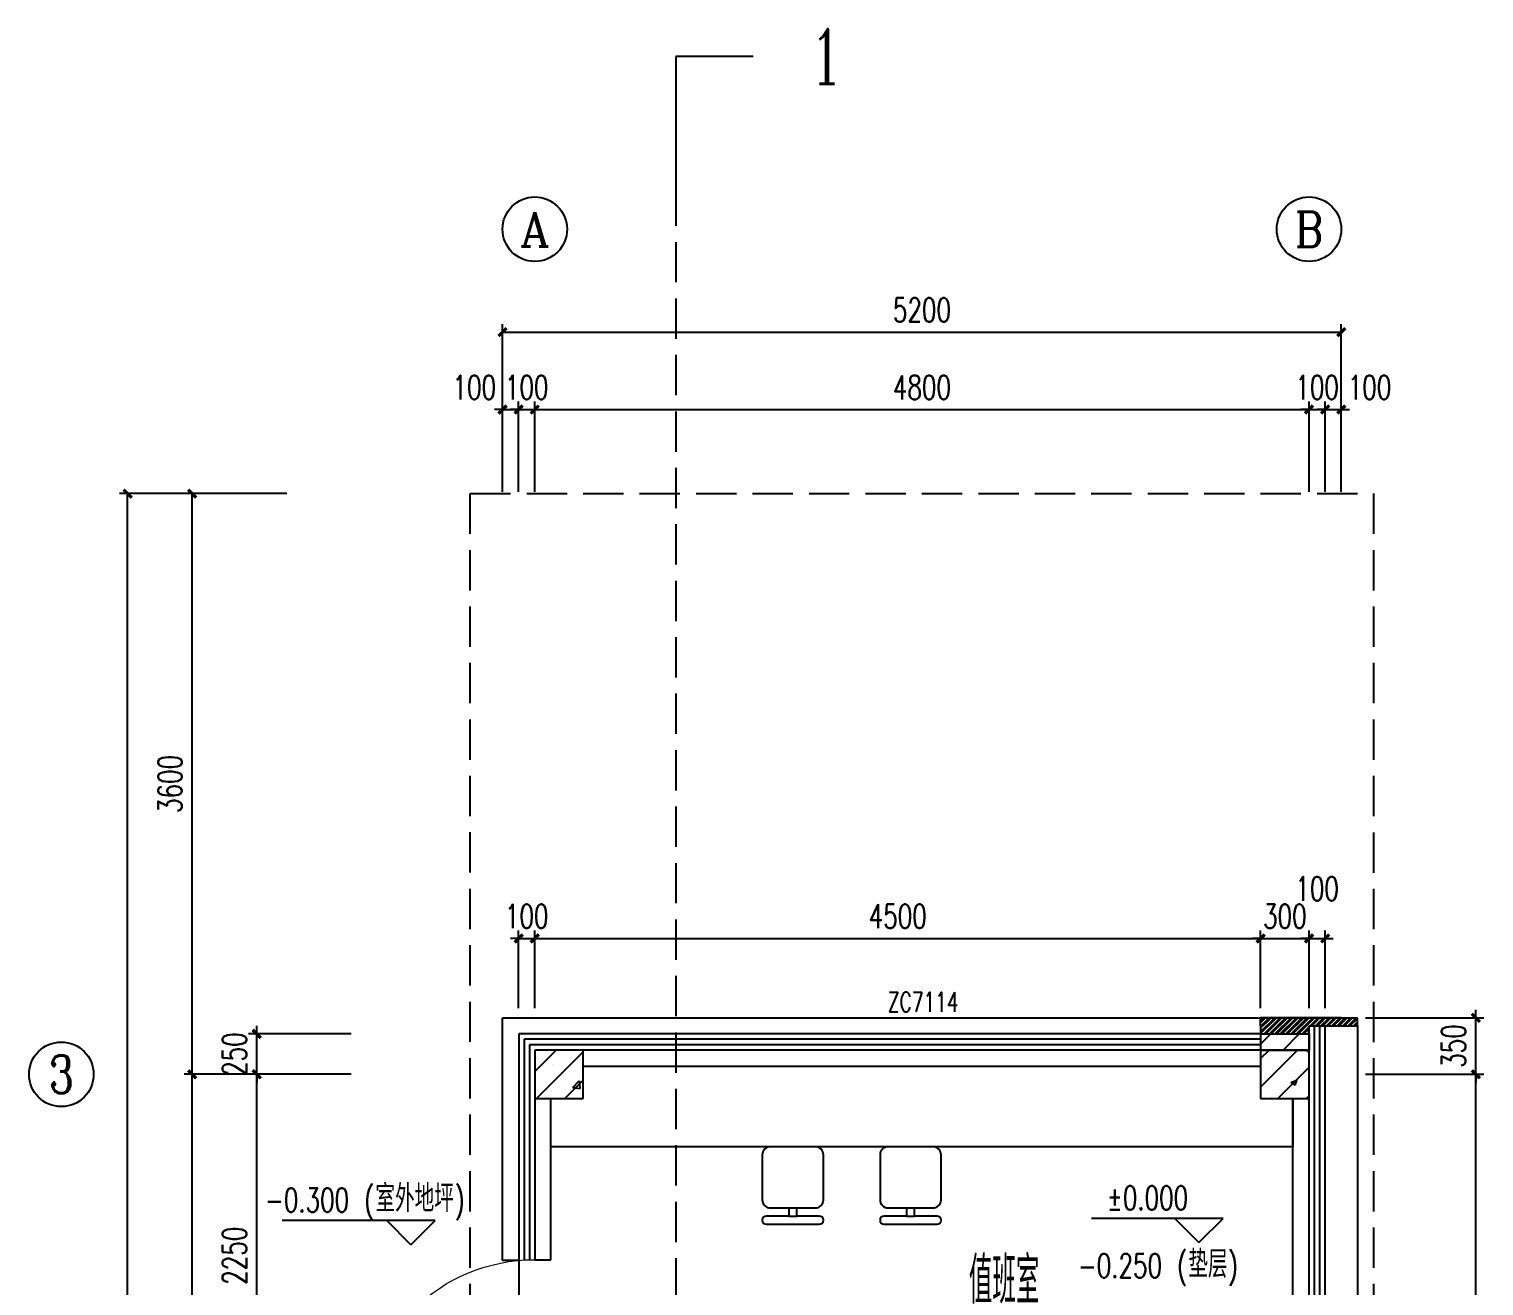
# Model space of a CAD drawing. Extents: x -474411 to 577939, y 0 to 1014176.
# Drawn here: x -115589 to -106570, y 718408 to 726200 of the extents above; entities that cross this region are included whole.
import ezdxf
from ezdxf.enums import TextEntityAlignment as Align

# ---------------------------------------------------------------- set-up
doc = ezdxf.new("R2010")
doc.units = 0
doc.header["$LTSCALE"] = 1000
doc.header["$MEASUREMENT"] = 0
doc.linetypes.add('DASH', pattern=[0.35, 0.25, -0.1])
doc.layers.get('Defpoints').update_dxf_attribs({"color": 210})
for name, color, linetype in [('A-AXIS-D', 1, 'Continuous'), ('A-AXIS-DP', 126, 'Continuous'), ('A-AXIS-ELEV', 4, 'Continuous'), ('A-AXIS-SYMB', 3, 'Continuous'), ('A-FURN', 55, 'Continuous'), ('A-HATCH-2', 251, 'Continuous'), ('A-LIN-V', 9, 'Continuous'), ('A-TEXT', 61, 'Continuous'), ('A-WINDOW', 140, 'Continuous'), ('AS-COLN', 6, 'Continuous'), ('AS-WALL', 40, 'Continuous'), ('PUB_HATCH', 8, 'Continuous'), ('PUB_TEXT', 7, 'Continuous')]:
    doc.layers.add(name, color=color, linetype=linetype)
doc.styles.add('124-SF$0$标准层住户$0$DIM_FONT', font='', dxfattribs={"width": 0.6})
doc.styles.add('_TCH_AXIS', font='COMPLEX', dxfattribs={"bigfont": 'GBCBIG'})
doc.styles.add('_TCH_DIM', font='SIMPLEX', dxfattribs={"bigfont": 'GBCBIG'})
doc.styles.add('_TCH_DIM_T3', font='SIMPLEX', dxfattribs={"width": 0.705882, "bigfont": 'GBCBIG'})
doc.styles.add('_TCH_LABEL', font='COMPLEX', dxfattribs={"bigfont": 'GBCBIG'})
doc.styles.add('_TCH_SPACE', font='SIMPLEX', dxfattribs={"height": 5, "bigfont": 'GBCBIG'})
doc.styles.get('124-SF$0$标准层住户$0$DIM_FONT').set_extended_font_data('NSimSun')
doc.dimstyles.new('_TCH_ARCH&&50', dxfattribs={"dimtxt": 148.75, "dimasz": 50, "dimexe": 50, "dimexo": 50, "dimgap": 63.125, "dimtad": 1, "dimdec": 0, "dimzin": 0, "dimdsep": 46, "dimtxsty": '_TCH_DIM_T3', "dimblk": 'ARCHTICK', "dimcen": 0.09, "dimclrt": 7, "dimazin": 2, "dimtfac": 1, "dimtdec": 0, "dimtix": 1, "dimtmove": 2, "dimatfit": 3, "dimfxl": 0, "dimtolj": 1, "dimtzin": 0, "dimarcsym": 0})

# ---------------------------------------------------------------- blocks, each defined once
blk = doc.blocks.new('_ArchTick')
at = {"color": 0, "linetype": 'ByBlock', "const_width": 0.4}
blk.add_lwpolyline([(-0.5, -0.5), (0.5, 0.5)], dxfattribs=at)
blk = doc.blocks.new('42342343')
at = {"color": 8, "lineweight": 13, "extrusion": (0, 0, -1)}
blk.add_ellipse((-112454.8, 615747.8), major_axis=(-758.4, 758.4), ratio=1, start_param=5.523431, end_param=7.068583, dxfattribs=at)
at = {"layer": 'A-AXIS-DP', "color": 8}
for p, q in [((-112554.2, 618812.3), (-112604.2, 618812.3)), ((-112554.2, 618380.3), (-112554.2, 618862.3)), ((-112554.2, 618812.3), (-112454.2, 618812.3)), ((-112454.2, 618380.3), (-112454.2, 618862.3)), ((-112454.2, 618380.3), (-112454.2, 618862.3)), ((-112454.2, 618812.3), (-107954.2, 618812.3)), ((-112454.2, 618812.3), (-112404.2, 618812.3)), ((-107954.2, 618812.3), (-108004.2, 618812.3)), ((-107954.2, 618380.3), (-107954.2, 618862.3)), ((-107954.2, 618380.3), (-107954.2, 618862.3)), ((-107954.2, 618812.3), (-107654.2, 618812.3)), ((-107654.2, 618812.3), (-107704.2, 618812.3)), ((-107654.2, 618380.3), (-107654.2, 618862.3)), ((-107654.2, 618380.3), (-107654.2, 618862.3)), ((-107654.2, 618812.3), (-107554.2, 618812.3)), ((-107654.2, 618812.3), (-107604.2, 618812.3)), ((-107554.2, 618380.3), (-107554.2, 618862.3)), ((-107554.2, 618812.3), (-107504.2, 618812.3)), ((-106620.2, 618320.3), (-106620.2, 618370.3)), ((-114178.2, 618220.3), (-114178.2, 618270.3)), ((-107304.2, 618320.3), (-106570.2, 618320.3)), ((-106620.2, 617970), (-106620.2, 618320.3)), ((-113592.2, 618220.3), (-114228.2, 618220.3)), ((-114178.2, 617970), (-114178.2, 618220.3)), ((-113592.2, 617970), (-114228.2, 617970)), ((-113592.2, 617970), (-114228.2, 617970)), ((-114178.2, 615720.3), (-114178.2, 617970)), ((-114178.2, 617970), (-114178.2, 617920)), ((-107304.2, 617970), (-106570.2, 617970)), ((-107304.2, 617970), (-106570.2, 617970)), ((-106620.2, 613920.3), (-106620.2, 617970)), ((-106620.2, 617970), (-106620.2, 617920))]:
    blk.add_line(p, q, dxfattribs=at)
at = {"layer": 'A-AXIS-ELEV', "color": 8}
for p, q in [((-113072.2, 617063.5), (-114021.3, 617063.5)), ((-113222.2, 616913.5), (-113372.2, 617063.5)), ((-113222.2, 616913.5), (-113072.2, 617063.5)), ((-108186.6, 617076.7), (-109002.6, 617076.7)), ((-108336.6, 616926.7), (-108486.6, 617076.7)), ((-108336.6, 616926.7), (-108186.6, 617076.7))]:
    blk.add_line(p, q, dxfattribs=at)
at = {"layer": 'A-AXIS-SYMB', "color": 8}
for p, q in [((-111100, 624280), (-111580, 624280)), ((-111580, 624280), (-111580, 623480))]:
    blk.add_line(p, q, dxfattribs=at)
at = {"layer": 'A-AXIS-SYMB', "color": 8, "linetype": 'DASH'}
blk.add_line((-111580, 623480), (-111580, 605820), dxfattribs=at)
at = {"layer": 'A-FURN', "color": 8}
for p, q in [((-112154.2, 617820.3), (-112154.2, 618020.3)), ((-112154.2, 618020.3), (-107954.2, 618020.3)), ((-107954.2, 618020.3), (-107954.2, 617820.3)), ((-112353.9, 617520.3), (-112353.9, 617820.3)), ((-112353.9, 617820.3), (-112154.2, 617820.3)), ((-107954.2, 617820.3), (-107754.1, 617820.3)), ((-107754.1, 617820.3), (-107754.2, 617520.3)), ((-107754.2, 617520.3), (-112353.9, 617520.3)), ((-107754.2, 617520.3), (-107754.2, 617520.3)), ((-110879.8, 617141.3), (-110829.2, 617141.3)), ((-110879.8, 617090.8), (-110829.2, 617090.8)), ((-110149.8, 617141.3), (-110099.2, 617141.3)), ((-110149.8, 617090.8), (-110099.2, 617090.8))]:
    blk.add_line(p, q, dxfattribs=at)
for points in [[(-110829.2, 617090.8), (-110829.2, 617141.3), (-110715.5, 617141.3, 0.414214), (-110665, 617191.9), (-110665, 617469.8, 0.414214), (-110715.5, 617520.3), (-110993.5, 617520.3, 0.414214), (-111044, 617469.8), (-111044, 617191.9, 0.414214), (-110993.5, 617141.3), (-110879.8, 617141.3), (-110879.8, 617090.8), (-111018.8, 617090.8, 1), (-111018.8, 617040.3), (-110690.3, 617040.3, 1), (-110690.3, 617090.8)], [(-110099.2, 617090.8), (-110099.2, 617141.3), (-109985.5, 617141.3, 0.414214), (-109935, 617191.9), (-109935, 617469.8, 0.414214), (-109985.5, 617520.3), (-110263.5, 617520.3, 0.414214), (-110314, 617469.8), (-110314, 617191.9, 0.414214), (-110263.5, 617141.3), (-110149.8, 617141.3), (-110149.8, 617090.8), (-110288.8, 617090.8, 1), (-110288.8, 617040.3), (-109960.3, 617040.3, 1), (-109960.3, 617090.8)]]:
    blk.add_lwpolyline(points, format="xyb", close=True, dxfattribs=at)
at = {"layer": 'A-HATCH-2', "color": 8, "linetype": 'Continuous'}
for p, q in [((-107954.2, 618300.6), (-107934.4, 618320.3)), ((-107954.2, 618266.9), (-107900.7, 618320.3)), ((-107954.2, 618233.2), (-107867, 618320.3)), ((-107954.2, 618289.3), (-107923.2, 618320.3)), ((-107954.2, 618255.6), (-107889.5, 618320.3)), ((-107954.2, 618222), (-107855.8, 618320.3)), ((-107933.4, 618220.3), (-107833.4, 618320.3)), ((-107922.1, 618220.3), (-107822.1, 618320.3)), ((-107899.7, 618220.3), (-107799.7, 618320.3)), ((-107888.5, 618220.3), (-107788.5, 618320.3)), ((-107866, 618220.3), (-107766, 618320.3)), ((-107854.8, 618220.3), (-107754.8, 618320.3)), ((-107832.3, 618220.3), (-107732.3, 618320.3)), ((-107821.1, 618220.3), (-107721.1, 618320.3)), ((-107798.7, 618220.3), (-107698.7, 618320.3)), ((-107787.4, 618220.3), (-107687.4, 618320.3)), ((-107765, 618220.3), (-107665, 618320.3)), ((-107753.8, 618220.3), (-107653.8, 618320.3)), ((-107731.3, 618220.3), (-107631.3, 618320.3)), ((-107720.1, 618220.3), (-107620.1, 618320.3)), ((-107697.6, 618220.3), (-107654.2, 618263.8)), ((-107647.6, 618270.3), (-107597.6, 618320.3)), ((-107636.4, 618270.3), (-107586.4, 618320.3)), ((-107614, 618270.3), (-107564, 618320.3)), ((-107602.7, 618270.3), (-107552.7, 618320.3)), ((-107580.3, 618270.3), (-107530.3, 618320.3)), ((-107569.1, 618270.3), (-107519.1, 618320.3)), ((-107546.6, 618270.3), (-107496.6, 618320.3)), ((-107535.4, 618270.3), (-107485.4, 618320.3)), ((-107512.9, 618270.3), (-107462.9, 618320.3)), ((-107501.7, 618270.3), (-107451.7, 618320.3)), ((-107479.3, 618270.3), (-107429.3, 618320.3)), ((-107468, 618270.3), (-107418, 618320.3)), ((-107445.6, 618270.3), (-107395.6, 618320.3)), ((-107434.4, 618270.3), (-107384.4, 618320.3)), ((-107411.9, 618270.3), (-107361.9, 618320.3)), ((-107400.7, 618270.3), (-107354.2, 618316.8)), ((-107378.2, 618270.3), (-107354.2, 618294.4)), ((-107367, 618270.3), (-107354.2, 618283.2)), ((-107686.4, 618220.3), (-107654.2, 618252.6)), ((-107664, 618220.3), (-107654.2, 618230.1))]:
    blk.add_line(p, q, dxfattribs=at)
at = {"layer": 'A-LIN-V', "color": 8}
for p, q in [((-112653.9, 616815.8), (-112653.9, 618320.3)), ((-112653.9, 618320.3), (-107454.2, 618320.3)), ((-107454.2, 618320.3), (-107954.2, 618320.3)), ((-107354.2, 618270.3), (-107354.2, 612270.3)), ((-112553.9, 616815.8), (-112653.9, 616815.8))]:
    blk.add_line(p, q, dxfattribs=at)
at = {"layer": 'A-LIN-V', "color": 8, "ltscale": 500}
for p, q in [((-112154.2, 618020.3), (-107954.2, 618020.3)), ((-112353.9, 616820.3), (-112353.9, 617820.3)), ((-107754.1, 615720.3), (-107754.1, 617820.3))]:
    blk.add_line(p, q, dxfattribs=at)
at = {"layer": 'A-WINDOW', "color": 8}
for p, q in [((-107954.2, 618320.3), (-107354.2, 618320.3)), ((-107954.2, 618270.3), (-107954.2, 618320.3)), ((-107954.2, 618270.3), (-107954.2, 618220.3)), ((-107654.2, 618270.3), (-107354.2, 618270.3)), ((-107654.2, 612270.3), (-107654.2, 618270.3)), ((-107654.2, 618220.3), (-107654.2, 618270.3)), ((-107621.2, 612270.3), (-107621.2, 618270.3)), ((-107587.2, 612270.3), (-107587.2, 618270.3)), ((-107554.2, 612270.3), (-107554.2, 618270.3)), ((-107354.2, 618270.3), (-107354.2, 618320.3)), ((-107954.2, 618220.3), (-112553.9, 618220.3)), ((-112553.9, 618220.3), (-112553.9, 615720.3)), ((-107954.2, 618187.3), (-112520.9, 618187.3)), ((-112520.9, 618187.3), (-112520.9, 616820.3)), ((-107954.2, 618220.3), (-107654.2, 618220.3)), ((-107954.2, 618153.3), (-112486.9, 618153.3)), ((-112486.9, 618153.3), (-112486.9, 616820.3)), ((-107654.2, 618120.3), (-112453.9, 618120.3)), ((-112453.9, 618120.3), (-112453.9, 616820.3))]:
    blk.add_line(p, q, dxfattribs=at)
at = {"layer": 'AS-COLN', "color": 8}
for p, q in [((-112454.2, 618120.3), (-112454.2, 617820.3)), ((-112154.2, 618120.3), (-112454.2, 618120.3)), ((-112154.2, 617820.3), (-112154.2, 618120.3)), ((-107954.2, 618120.3), (-107954.2, 617820.3)), ((-107654.2, 618120.3), (-107954.2, 618120.3)), ((-107654.2, 617820.3), (-107654.2, 618120.3)), ((-112454.2, 617820.3), (-112154.2, 617820.3)), ((-107954.2, 617820.3), (-107654.2, 617820.3))]:
    blk.add_line(p, q, dxfattribs=at)
at = {"layer": 'AS-COLN', "color": 8, "ltscale": 500}
blk.add_line((-112453.9, 616820.3), (-112353.9, 616820.3), dxfattribs=at)
at = {"layer": 'AS-WALL', "color": 8, "linetype": 'DASH'}
for p, q in [((-112854.2, 607320.3), (-112854.2, 621570)), ((-112854.2, 621570), (-107254.2, 621570)), ((-107254.2, 621570), (-107254.2, 607320.3))]:
    blk.add_line(p, q, dxfattribs=at)
at = {"layer": 'AS-WALL', "color": 8}
for p, q in [((-107954.2, 618220.3), (-107654.2, 618220.3)), ((-107954.2, 618220.3), (-107954.2, 618120.3)), ((-107654.2, 618220.3), (-107654.2, 618120.3)), ((-107954.2, 618120.3), (-107654.2, 618120.3))]:
    blk.add_line(p, q, dxfattribs=at)
at = {"layer": 'PUB_HATCH', "color": 8, "linetype": 'Continuous'}
for p, q in [((-107954.2, 618157.7), (-107891.6, 618220.3)), ((-107814.8, 618120.3), (-107714.8, 618220.3)), ((-112454.2, 617987.1), (-112321, 618120.3)), ((-112444.2, 617820.3), (-112154.2, 618110.3)), ((-112229.5, 618074.1), (-112229.5, 618074.1)), ((-107954.2, 618067.7), (-107901.5, 618120.3)), ((-107954.2, 617890.9), (-107724.8, 618120.3)), ((-107897.4, 618104.8), (-107897.4, 618104.8)), ((-107797.4, 618084.9), (-107797.4, 618084.9)), ((-107667.6, 618113.3), (-107661.7, 618120.3)), ((-107667.6, 618113.3), (-107654.2, 618112.1)), ((-112432.3, 618021.1), (-112432.3, 618021.1)), ((-112398.1, 618057.2), (-112398.1, 618057.2)), ((-112344.9, 618030.2), (-112344.9, 618030.2)), ((-112165.4, 618009.8), (-112165.4, 618009.8)), ((-107905.9, 618065.1), (-107905.9, 618065.1)), ((-107848, 617820.3), (-107654.2, 618014.2)), ((-107755.5, 617992.6), (-107755.5, 617992.6)), ((-112326.8, 617953.9), (-112326.8, 617953.9)), ((-112278.3, 617947.4), (-112278.3, 617947.4)), ((-112267.4, 617820.3), (-112154.2, 617933.6)), ((-112217.5, 617888.1), (-112178.5, 617928.7)), ((-112172.5, 617881.2), (-112178, 617928.6)), ((-107766.2, 617919.4), (-107731.2, 617932.8)), ((-107766.2, 617919.4), (-107741.3, 617902.6)), ((-107740.8, 617902.7), (-107730.7, 617932.9)), ((-107713.2, 617949.1), (-107713.2, 617949.1)), ((-112361.1, 617876.9), (-112361.1, 617876.9)), ((-112351, 617863.7), (-112351, 617863.7)), ((-112235.9, 617893.4), (-112235.9, 617893.4)), ((-112217.5, 617888.1), (-112173, 617881.2)), ((-107894.8, 617829.4), (-107894.8, 617829.4)), ((-107761.5, 617826.1), (-107761.5, 617826.1)), ((-107714.9, 617890.1), (-107714.9, 617890.1)), ((-107671.2, 617820.3), (-107654.2, 617837.4))]:
    blk.add_line(p, q, dxfattribs=at)
at = {"layer": 'A-AXIS-DP', "color": 8, "xscale": 50, "yscale": 50, "zscale": 50}
for p in [(-112554.2, 618812.3), (-107954.2, 618812.3), (-107954.2, 618812.3), (-107654.2, 618812.3)]:
    blk.add_blockref('_ArchTick', p, dxfattribs=at)
for p, rotation in [((-112454.2, 618812.3), 180), ((-112454.2, 618812.3), 180), ((-107654.2, 618812.3), 180), ((-107554.2, 618812.3), 180), ((-106620.2, 618320.3), 270), ((-114178.2, 618220.3), 270), ((-114178.2, 617970), 90), ((-114178.2, 617970), 90), ((-106620.2, 617970), 90), ((-106620.2, 617970), 90)]:
    blk.add_blockref('_ArchTick', p, dxfattribs=dict(at, rotation=rotation))
at = {"color": 8, "style": '124-SF$0$标准层住户$0$DIM_FONT', "text_generation_flag": 4, "width": 0.8, "flags": 9}
for tag, p in [('XSIZE', (-112299.8, 613649.6)), ('YSIZE', (-112299.2, 613649.6))]:
    blk.add_attdef(tag, p, '', height=0.5, rotation=180, dxfattribs=at)
at = {"layer": 'A-AXIS-DP', "color": 8, "char_height": 148.75, "attachment_point": 5, "style": '_TCH_DIM_T3'}
for s, insert in [('\\A1;100', (-107604.2, 619120)), ('\\A1;100', (-112504.2, 618949.8)), ('\\A1;4500', (-110204.2, 618949.8)), ('\\A1;300', (-107804.2, 618949.8))]:
    blk.add_mtext(s, dxfattribs=dict(at, insert=insert))
at = {"layer": 'A-AXIS-DP', "color": 8, "char_height": 148.75, "attachment_point": 5, "rotation": 90, "style": '_TCH_DIM_T3'}
for s, insert in [('\\A1;350', (-106757.7, 618145.2)), ('\\A1;250', (-114315.7, 618095.2)), ('\\A1;2250', (-114315.7, 616845.2))]:
    blk.add_mtext(s, dxfattribs=dict(at, insert=insert))
at = {"layer": 'A-TEXT', "color": 8, "style": '_TCH_SPACE', "width": 0.7}
for s, height, p in [('ZC7114', 120.57, (-110265.3, 618358.1)), ('值班室', 289.36, (-109763.3, 616547.4))]:
    blk.add_text(s, height=height, dxfattribs=at).set_placement(p)
at = {"layer": 'PUB_TEXT', "color": 8, "width": 0.705882}
for s, height, style, p in [('1', 340, '_TCH_LABEL', (-110751.4, 624110)), ('-0.300', 148.75, '_TCH_DIM', (-114127, 617116)), ('(', 148.8, '_TCH_DIM', (-113512, 617116)), (')', 148.8, '_TCH_DIM', (-112950.5, 617116)), ('%%P0.000', 148.75, '_TCH_DIM', (-108907.6, 617129.2))]:
    blk.add_text(s, height=height, dxfattribs=dict(at, style=style)).set_placement(p)
at = {"layer": 'PUB_TEXT', "color": 8, "style": '_TCH_DIM'}
blk.add_text('室外地坪', height=168.79, dxfattribs=at).set_placement((-113442, 617116))
blk = doc.blocks.new('*D700')
at = {"layer": 'A-AXIS-D', "color": 0, "lineweight": -2}
for p, q in [((-113992.2, 719720), (-114628.2, 719720)), ((-114578.2, 715670.3), (-114578.2, 719720)), ((-113992.2, 715670.3), (-114628.2, 715670.3))]:
    blk.add_line(p, q, dxfattribs=at)
at = {"layer": 'Defpoints', "color": 0}
for p in [(-114578.2, 719720), (-113942.2, 719720), (-113942.2, 715670.3)]:
    blk.add_point(p, dxfattribs=at)
at = {"layer": 'A-AXIS-D', "color": 0, "lineweight": -2, "xscale": 50, "yscale": 50, "zscale": 50}
for p, rotation in [((-114578.2, 719720), 90), ((-114578.2, 715670.3), 270)]:
    blk.add_blockref('_ArchTick', p, dxfattribs=dict(at, rotation=rotation))
at = {"layer": 'A-AXIS-D', "color": 7, "insert": (-114715.7, 717695.2), "char_height": 148.75, "attachment_point": 5, "rotation": 90, "style": '_TCH_DIM_T3'}
blk.add_mtext('\\A1;4050', dxfattribs=at)
blk = doc.blocks.new('*D701')
at = {"layer": 'A-AXIS-D', "color": 0, "lineweight": -2}
for p, q in [((-113992.2, 723320), (-114628.2, 723320)), ((-114578.2, 719720), (-114578.2, 723320)), ((-113992.2, 719720), (-114628.2, 719720))]:
    blk.add_line(p, q, dxfattribs=at)
at = {"layer": 'Defpoints', "color": 0}
for p in [(-114578.2, 723320), (-113942.2, 723320), (-113942.2, 719720)]:
    blk.add_point(p, dxfattribs=at)
at = {"layer": 'A-AXIS-D', "color": 0, "lineweight": -2, "xscale": 50, "yscale": 50, "zscale": 50}
for p, rotation in [((-114578.2, 723320), 90), ((-114578.2, 719720), 270)]:
    blk.add_blockref('_ArchTick', p, dxfattribs=dict(at, rotation=rotation))
at = {"layer": 'A-AXIS-D', "color": 7, "insert": (-114715.7, 721520), "char_height": 148.75, "attachment_point": 5, "rotation": 90, "style": '_TCH_DIM_T3'}
blk.add_mtext('\\A1;3600', dxfattribs=at)
blk = doc.blocks.new('*D706')
at = {"layer": 'A-AXIS-D', "color": 0, "lineweight": -2}
for p, q in [((-113992.2, 723320), (-115028.2, 723320)), ((-114978.2, 709070.3), (-114978.2, 723320)), ((-113992.2, 709070.3), (-115028.2, 709070.3))]:
    blk.add_line(p, q, dxfattribs=at)
at = {"layer": 'Defpoints', "color": 0}
for p in [(-114978.2, 723320), (-113942.2, 723320), (-113942.2, 709070.3)]:
    blk.add_point(p, dxfattribs=at)
at = {"layer": 'A-AXIS-D', "color": 0, "lineweight": -2, "xscale": 50, "yscale": 50, "zscale": 50}
for p, rotation in [((-114978.2, 723320), 90), ((-114978.2, 709070.3), 270)]:
    blk.add_blockref('_ArchTick', p, dxfattribs=dict(at, rotation=rotation))
at = {"layer": 'A-AXIS-D', "color": 7, "insert": (-115115.7, 716195.2), "char_height": 148.75, "attachment_point": 5, "rotation": 90, "style": '_TCH_DIM_T3'}
blk.add_mtext('\\A1;14250', dxfattribs=at)
blk = doc.blocks.new('*D663')
at = {"layer": 'A-AXIS-D', "color": 0, "lineweight": -2}
for p, q in [((-107554.2, 723330.3), (-107554.2, 723891.4)), ((-107454.2, 723330.3), (-107454.2, 723891.4)), ((-107554.2, 723841.4), (-107604.2, 723841.4)), ((-107554.2, 723841.4), (-107454.2, 723841.4)), ((-107454.2, 723841.4), (-107404.2, 723841.4))]:
    blk.add_line(p, q, dxfattribs=at)
at = {"layer": 'Defpoints', "color": 0}
for p in [(-107454.2, 723841.4), (-107554.2, 723280.3), (-107454.2, 723280.3)]:
    blk.add_point(p, dxfattribs=at)
at = {"layer": 'A-AXIS-D', "color": 0, "lineweight": -2, "xscale": 50, "yscale": 50, "zscale": 50}
blk.add_blockref('_ArchTick', (-107554.2, 723841.4), dxfattribs=at)
at = {"layer": 'A-AXIS-D', "color": 0, "lineweight": -2, "xscale": 50, "yscale": 50, "zscale": 50, "rotation": 180}
blk.add_blockref('_ArchTick', (-107454.2, 723841.4), dxfattribs=at)
at = {"layer": 'A-AXIS-D', "color": 7, "insert": (-107279.2, 723978.9), "char_height": 148.75, "attachment_point": 5, "style": '_TCH_DIM_T3'}
blk.add_mtext('\\A1;100', dxfattribs=at)
blk = doc.blocks.new('*D664')
at = {"layer": 'A-AXIS-D', "color": 0, "lineweight": -2}
for p, q in [((-107654.2, 723330.3), (-107654.2, 723891.4)), ((-107554.2, 723330.3), (-107554.2, 723891.4)), ((-107654.2, 723841.4), (-107704.2, 723841.4)), ((-107654.2, 723841.4), (-107554.2, 723841.4)), ((-107554.2, 723841.4), (-107504.2, 723841.4))]:
    blk.add_line(p, q, dxfattribs=at)
at = {"layer": 'Defpoints', "color": 0}
for p in [(-107554.2, 723841.4), (-107654.2, 723280.3), (-107554.2, 723280.3)]:
    blk.add_point(p, dxfattribs=at)
at = {"layer": 'A-AXIS-D', "color": 0, "lineweight": -2, "xscale": 50, "yscale": 50, "zscale": 50}
blk.add_blockref('_ArchTick', (-107654.2, 723841.4), dxfattribs=at)
at = {"layer": 'A-AXIS-D', "color": 0, "lineweight": -2, "xscale": 50, "yscale": 50, "zscale": 50, "rotation": 180}
blk.add_blockref('_ArchTick', (-107554.2, 723841.4), dxfattribs=at)
at = {"layer": 'A-AXIS-D', "color": 7, "insert": (-107604.2, 723978.9), "char_height": 148.75, "attachment_point": 5, "style": '_TCH_DIM_T3'}
blk.add_mtext('\\A1;100', dxfattribs=at)
blk = doc.blocks.new('*D665')
at = {"layer": 'A-AXIS-D', "color": 0, "lineweight": -2}
for p, q in [((-112454.2, 723330.3), (-112454.2, 723891.4)), ((-107654.2, 723330.3), (-107654.2, 723891.4)), ((-112454.2, 723841.4), (-107654.2, 723841.4))]:
    blk.add_line(p, q, dxfattribs=at)
at = {"layer": 'Defpoints', "color": 0}
for p in [(-107654.2, 723841.4), (-112454.2, 723280.3), (-107654.2, 723280.3)]:
    blk.add_point(p, dxfattribs=at)
at = {"layer": 'A-AXIS-D', "color": 0, "lineweight": -2, "xscale": 50, "yscale": 50, "zscale": 50, "rotation": 180}
blk.add_blockref('_ArchTick', (-112454.2, 723841.4), dxfattribs=at)
at = {"layer": 'A-AXIS-D', "color": 0, "lineweight": -2, "xscale": 50, "yscale": 50, "zscale": 50}
blk.add_blockref('_ArchTick', (-107654.2, 723841.4), dxfattribs=at)
at = {"layer": 'A-AXIS-D', "color": 7, "insert": (-110054.2, 723978.9), "char_height": 148.75, "attachment_point": 5, "style": '_TCH_DIM_T3'}
blk.add_mtext('\\A1;4800', dxfattribs=at)
blk = doc.blocks.new('*D666')
at = {"layer": 'A-AXIS-D', "color": 0, "lineweight": -2}
for p, q in [((-112554.2, 723330.3), (-112554.2, 723891.4)), ((-112454.2, 723330.3), (-112454.2, 723891.4)), ((-112554.2, 723841.4), (-112604.2, 723841.4)), ((-112554.2, 723841.4), (-112454.2, 723841.4)), ((-112454.2, 723841.4), (-112404.2, 723841.4))]:
    blk.add_line(p, q, dxfattribs=at)
at = {"layer": 'Defpoints', "color": 0}
for p in [(-112454.2, 723841.4), (-112554.2, 723280.3), (-112454.2, 723280.3)]:
    blk.add_point(p, dxfattribs=at)
at = {"layer": 'A-AXIS-D', "color": 0, "lineweight": -2, "xscale": 50, "yscale": 50, "zscale": 50}
blk.add_blockref('_ArchTick', (-112554.2, 723841.4), dxfattribs=at)
at = {"layer": 'A-AXIS-D', "color": 0, "lineweight": -2, "xscale": 50, "yscale": 50, "zscale": 50, "rotation": 180}
blk.add_blockref('_ArchTick', (-112454.2, 723841.4), dxfattribs=at)
at = {"layer": 'A-AXIS-D', "color": 7, "insert": (-112504.2, 723978.9), "char_height": 148.75, "attachment_point": 5, "style": '_TCH_DIM_T3'}
blk.add_mtext('\\A1;100', dxfattribs=at)
blk = doc.blocks.new('*D667')
at = {"layer": 'A-AXIS-D', "color": 0, "lineweight": -2}
for p, q in [((-112653.9, 723330.3), (-112653.9, 723891.4)), ((-112554.2, 723330.3), (-112554.2, 723891.4)), ((-112653.9, 723841.4), (-112703.9, 723841.4)), ((-112653.9, 723841.4), (-112554.2, 723841.4)), ((-112554.2, 723841.4), (-112504.2, 723841.4))]:
    blk.add_line(p, q, dxfattribs=at)
at = {"layer": 'Defpoints', "color": 0}
for p in [(-112554.2, 723841.4), (-112653.9, 723280.3), (-112554.2, 723280.3)]:
    blk.add_point(p, dxfattribs=at)
at = {"layer": 'A-AXIS-D', "color": 0, "lineweight": -2, "xscale": 50, "yscale": 50, "zscale": 50}
blk.add_blockref('_ArchTick', (-112653.9, 723841.4), dxfattribs=at)
at = {"layer": 'A-AXIS-D', "color": 0, "lineweight": -2, "xscale": 50, "yscale": 50, "zscale": 50, "rotation": 180}
blk.add_blockref('_ArchTick', (-112554.2, 723841.4), dxfattribs=at)
at = {"layer": 'A-AXIS-D', "color": 7, "insert": (-112828.9, 723978.9), "char_height": 148.75, "attachment_point": 5, "style": '_TCH_DIM_T3'}
blk.add_mtext('\\A1;100', dxfattribs=at)
blk = doc.blocks.new('*D668')
at = {"layer": 'A-AXIS-D', "color": 0, "lineweight": -2}
for p, q in [((-112653.9, 723330.3), (-112653.9, 724371.4)), ((-112653.9, 724321.4), (-107454.2, 724321.4)), ((-107454.2, 723330.3), (-107454.2, 724371.4))]:
    blk.add_line(p, q, dxfattribs=at)
at = {"layer": 'Defpoints', "color": 0}
for p in [(-107454.2, 724321.4), (-112653.9, 723280.3), (-107454.2, 723280.3)]:
    blk.add_point(p, dxfattribs=at)
at = {"layer": 'A-AXIS-D', "color": 0, "lineweight": -2, "xscale": 50, "yscale": 50, "zscale": 50, "rotation": 180}
blk.add_blockref('_ArchTick', (-112653.9, 724321.4), dxfattribs=at)
at = {"layer": 'A-AXIS-D', "color": 0, "lineweight": -2, "xscale": 50, "yscale": 50, "zscale": 50}
blk.add_blockref('_ArchTick', (-107454.2, 724321.4), dxfattribs=at)
at = {"layer": 'A-AXIS-D', "color": 7, "insert": (-110054, 724458.9), "char_height": 148.75, "attachment_point": 5, "style": '_TCH_DIM_T3'}
blk.add_mtext('\\A1;5200', dxfattribs=at)

msp = doc.modelspace()

# ---------------------------------------------------------------- linework, layer by layer
at = {"layer": 'A-AXIS-D', "color": 8}
for centre in [(-112454.2, 724959.2), (-107654.2, 724959.2), (-115389.2, 719720)]:
    msp.add_circle(centre, 200, dxfattribs=at)

# ---------------------------------------------------------------- block references
at = {"layer": 'A-LIN-V', "color": 8}
msp.add_blockref('42342343', (0, 101750), dxfattribs=at)

# ---------------------------------------------------------------- texts
at = {"layer": 'PUB_TEXT', "color": 8, "style": '_TCH_AXIS'}
for s, height, p, p2 in [('A', 212.6, (-112545.3, 724852.9), (-112363.1, 724852.9)), ('B', 217.6, (-107742.3, 724850.4), (-107566.1, 724850.4)), ('3', 233, (-115466.9, 719603.5), (-115311.6, 719603.5))]:
    msp.add_text(s, height=height, dxfattribs=at).set_placement(p, p2, align=Align.FIT)
at = {"layer": 'PUB_TEXT', "color": 8, "style": '_TCH_DIM', "width": 0.705882}
for s, height, p in [('(', 148.8, (-108472.5, 718459.2)), (')', 148.8, (-108156.7, 718459.2)), ('-0.250', 148.75, (-109087.5, 718459.2))]:
    msp.add_text(s, height=height, dxfattribs=at).set_placement(p)
at = {"layer": 'PUB_TEXT', "color": 8, "style": '_TCH_DIM'}
msp.add_text('垫层', height=168.79, dxfattribs=at).set_placement((-108402.5, 718459.2))

# ---------------------------------------------------------------- dimensions: what is measured, and where the dimension line sits
at = {"layer": 'A-AXIS-D', "color": 8}
for p1, p2, distance, picture, middle in [((-112653.9, 723280.3), (-107454.2, 723280.3), 1041.1, '*D668', (-110054, 724458.9)), ((-112554.2, 723280.3), (-112454.2, 723280.3), 561.1, '*D666', (-112504.2, 723978.9)), ((-112454.2, 723280.3), (-107654.2, 723280.3), 561.1, '*D665', (-110054.2, 723978.9)), ((-107654.2, 723280.3), (-107554.2, 723280.3), 561.1, '*D664', (-107604.2, 723978.9)), ((-113942.2, 709070.3), (-113942.2, 723320), 1036, '*D706', (-115115.7, 716195.2)), ((-113942.2, 719720), (-113942.2, 723320), 636, '*D701', (-114715.7, 721520)), ((-113942.2, 715670.3), (-113942.2, 719720), 636, '*D700', (-114715.7, 717695.2))]:
    dim = msp.add_aligned_dim(p1=p1, p2=p2, distance=distance, dimstyle='_TCH_ARCH&&50', dxfattribs=at)
    dim.commit()
    dim.dimension.update_dxf_attribs({"geometry": picture, "text_midpoint": middle})
for base, p1, p2, picture, middle in [((-112554.2, 723841.4), (-112653.9, 723280.3), (-112554.2, 723280.3), '*D667', (-112828.9, 723978.9)), ((-107454.2, 723841.4), (-107554.2, 723280.3), (-107454.2, 723280.3), '*D663', (-107279.2, 723978.9))]:
    dim = msp.add_linear_dim(base=base, p1=p1, p2=p2, angle=0, dimstyle='_TCH_ARCH&&50', dxfattribs=at)
    dim.commit()
    dim.dimension.update_dxf_attribs({"geometry": picture, "text_midpoint": middle, "dimtype": 161})

doc.saveas('drawing.dxf')
